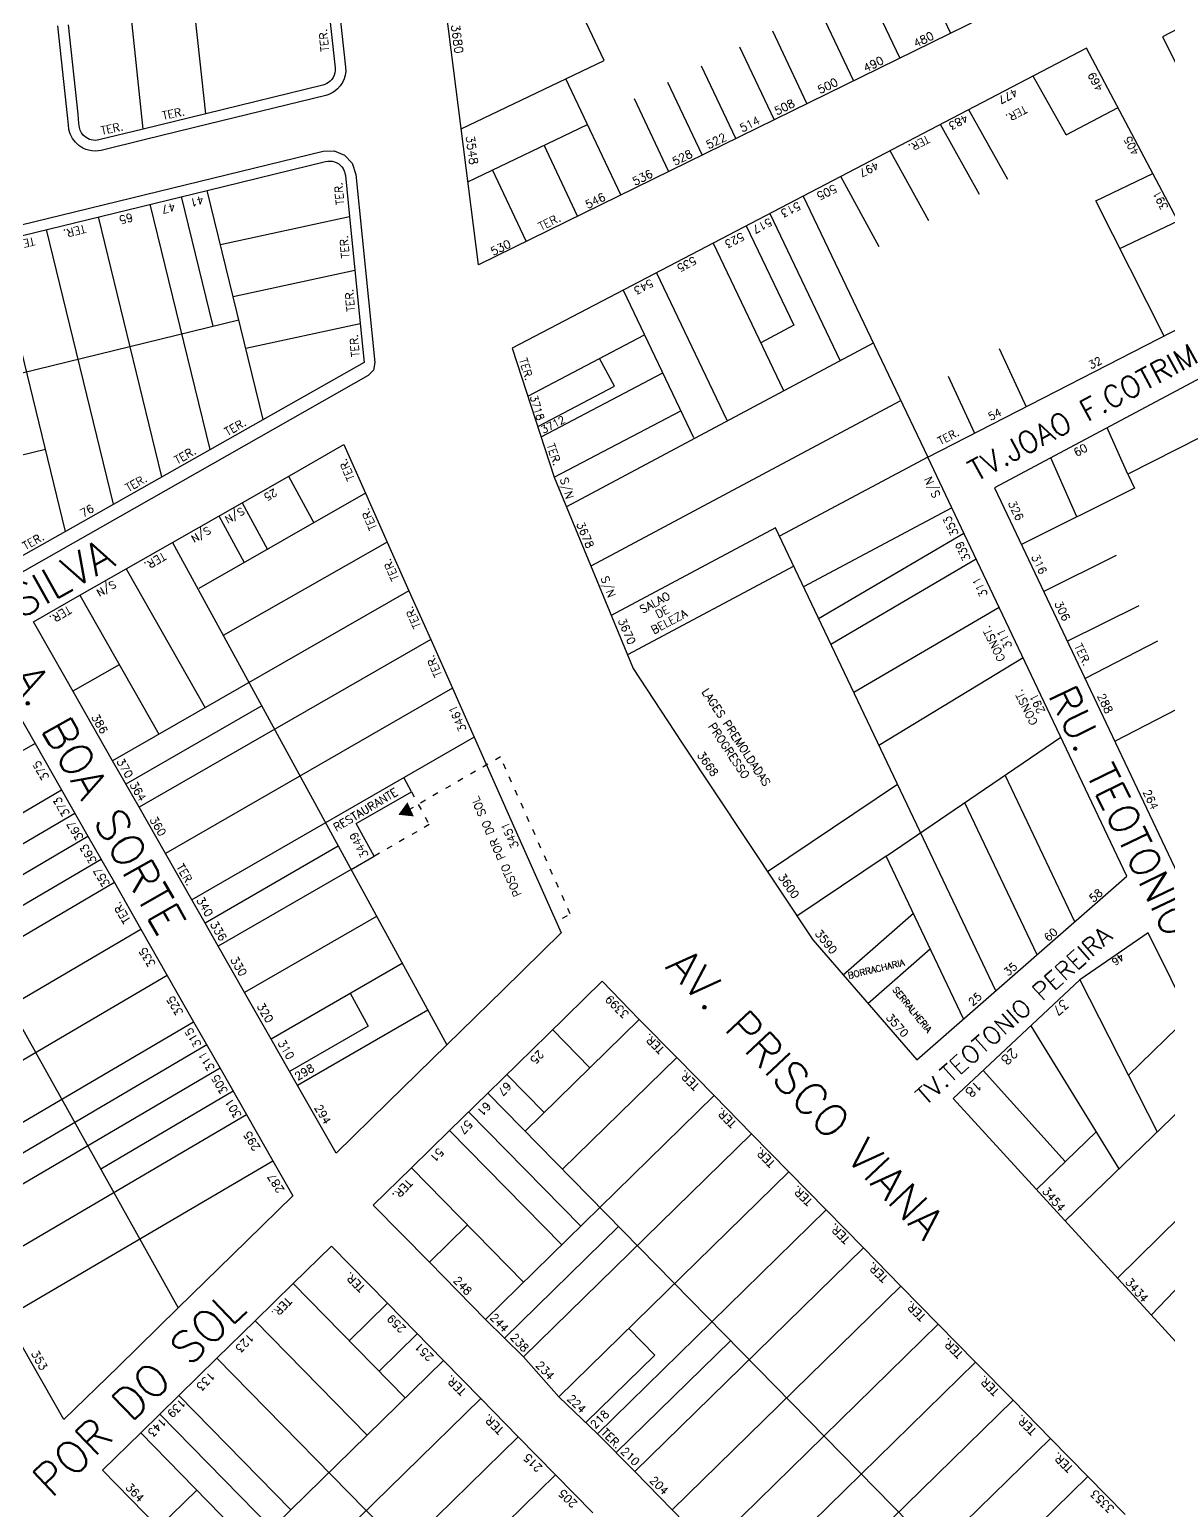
# Model space of a CAD drawing. Extents: x 714896 to 749292, y 8417558 to 8447149.
# Drawn here: x 736985.9 to 737199.3, y 8427139.5 to 8427417.1 of the extents above; entities that cross this region are included whole.
import ezdxf

# ---------------------------------------------------------------- set-up
doc = ezdxf.new("R2010")
doc.units = 0
doc.header["$MEASUREMENT"] = 0
doc.linetypes.add('ACAD_ISO03W100', pattern=[30, 12, -18])
for name, color, linetype in [('LOTE', 7, 'CONTINUOUS'), ('MEIO_FIO', 24, 'CONTINUOUS'), ('NUM-PORTA', 7, 'CONTINUOUS'), ('QUADRA', 6, 'CONTINUOUS'), ('TEXTO', 7, 'CONTINUOUS'), ('TEXTODERUA', 3, 'CONTINUOUS')]:
    doc.layers.add(name, color=color, linetype=linetype)
doc.styles.add('ROMANS', font='ROMANS.SHX', dxfattribs={"height": 1.5})

msp = doc.modelspace()

# ---------------------------------------------------------------- hatches: boundary and pattern name
at = {"layer": 'LOTE'}
h = msp.add_hatch(color=7, dxfattribs=at)
h.paths.add_polyline_path([(737056.72, 8427272.27), (737055.01, 8427269.92), (737057.91, 8427269.61)])
h.paths.add_polyline_path([(737055.59, 8427267.77), (737053.8, 8427271.78), (737053.12, 8427271.47), (737054.9, 8427267.46)], flags=9)

# ---------------------------------------------------------------- linework, layer by layer
at = {"layer": 'LOTE', "color": 7}
for p, q in [((737066.8, 8427398.51, 512.09), (737093.55, 8427411.32, 514.99)), ((737180.12, 8427397.39, 518.08), (737173.92, 8427408.39, 516.2)), ((737180.12, 8427397.39, 518.73), (737189.84, 8427402.47, 518.73)), ((737169.18, 8427388.98, 517.84), (737161.86, 8427402.08, 516.2)), ((737068.03, 8427388.58, 512.09), (737090.43, 8427399.31, 514.52)), ((737163.86, 8427386.2, 517.84), (737156.54, 8427399.3, 516.2)), ((737154.37, 8427381.24, 517.75), (737147.12, 8427394.37, 516.22)), ((737145.07, 8427376.38, 517.69), (737137.91, 8427389.56, 516.24)), ((737185.69, 8427384.98, 518.19), (737196.37, 8427390.09, 518.73)), ((737130.82, 8427385.85, 516.24), (737154.18, 8427336.96, 519.14)), ((737198.46, 8427359.65, 519.42), (737185.69, 8427384.98, 518.19)), ((737120.18, 8427380.29, 516.24), (737129.07, 8427361.69, 517.35)), ((737124.61, 8427382.61, 516.24), (737137.8, 8427355.02, 517.88)), ((737190.19, 8427376.05, 518.18), (737201.06, 8427381.25, 518.73)), ((737113.98, 8427377.05, 516.24), (737127.16, 8427349.46, 517.88)), ((737103.35, 8427371.49, 516.24), (737116.53, 8427343.9, 517.88)), ((737097.14, 8427368.25, 516.24), (737110.33, 8427340.65, 517.88)), ((737129.07, 8427361.69, 883.46), (737122.89, 8427358.4, 768.03)), ((737079.26, 8427348.4), (737101.13, 8427359.9, 0.41)), ((737143.98, 8427358.31, 1074), (737086.5, 8427327.64)), ((737095.53, 8427350.28, 517.69), (737092.7, 8427355.47, 517.12)), ((737167.58, 8427357.31, 518.5), (737172.61, 8427346.41, 519.42)), ((737081.74, 8427340.79), (737104.53, 8427352.78, 0.42)), ((737081.12, 8427342.7), (737095.53, 8427350.28, 517.69)), ((737157.99, 8427352.11, 518.51), (737162.95, 8427341.45, 519.42)), ((737148.95, 8427347.43, 1081.52), (737091.07, 8427316.54)), ((737218.51, 8427347.42, 517.55), (737191.66, 8427333.74, 517.75)), ((737084.21, 8427333.19, 516.81), (737107.93, 8427345.66, 517.25)), ((737191.66, 8427333.74, 517.75), (737187.81, 8427342.46, 517.63)), ((737154.18, 8427336.96, 518.87), (737126.41, 8427322.14)), ((737182.1, 8427325.75, 517.78), (737177.23, 8427336.81, 517.63)), ((737191.66, 8427333.74, 517.75), (737192.88, 8427331.11, 517.76)), ((737192.88, 8427331.11, 517.76), (737171.71, 8427320.59, 518.74)), ((737158.68, 8427327.48, 1037.74), (737130.91, 8427312.66, 518.87)), ((737125.66, 8427323.72, 575.19), (737094.87, 8427307.3)), ((737133.74, 8427306.72, -1.38), (737160.96, 8427322.69)), ((737129.08, 8427316.53, 582.17), (737097.92, 8427299.9)), ((737136.02, 8427301.92, 517.49), (737163.24, 8427317.89, 518.87)), ((737175.89, 8427311.79, 518.74), (737189.52, 8427318.58, 517.93)), ((737140.31, 8427292.88, 517.49), (737167.53, 8427308.86, 518.87)), ((737180.3, 8427302.47, 518.74), (737193.77, 8427309.12, 517.96)), ((737183.62, 8427295.47, 518.74), (737197.28, 8427302.52, 517.95)), ((737145.01, 8427282.99, 517.35), (737172.04, 8427299.37, 518.87)), ((737189.21, 8427283.73, 518.74), (737202.87, 8427290.79, 517.95)), ((737146.4, 8427262.16, 516.64), (737179.12, 8427284.47, 518.87)), ((737182.69, 8427238.97, 515.24), (737197.18, 8427210.47, 515.04)), ((737173.51, 8427230.37, 515.99), (737190, 8427203.53, 514.65)), ((737203.21, 8427232.2, 515.12), (737191.76, 8427221.13, 515.24)), ((737164.57, 8427222.01, 515.99), (737179.95, 8427204.94, 515.37)), ((737208.51, 8427221.43, 515.12), (737179.93, 8427193.8, 515.42)), ((737185.71, 8427210.51, 515.3), (737174.53, 8427199.7, 515.42)), ((737215.13, 8427208.13, 515.12), (737189.73, 8427183.07, 515.42)), ((737056.32, 8427160.63, 508.78), (737035.32, 8427182.06, 508.78)), ((737049.17, 8427153.63, 508.78), (737028.18, 8427175.06, 508.78)), ((737098.01, 8427089.48, 508.78), (737021.04, 8427168.06, 508.78)), ((737034.89, 8427139.63, 508.78), (737013.89, 8427161.06, 508.78)), ((737031.32, 8427136.13, 508.78), (737010.32, 8427157.56, 508.78)), ((737027.74, 8427132.63, 508.78), (737006.75, 8427154.07, 508.78))]:
    msp.add_line(p, q, dxfattribs=at)
for points in [[(737018.93, 8427401.3), (737006.37, 8427517.01)], [(737007.19, 8427398.43), (737005.05, 8427419.23)], [(737020.3, 8427361.49), (737014.37, 8427385.78)], [(737029.72, 8427344), (737019.23, 8427386.96)], [(737019.77, 8427338.37), (737008.54, 8427384.35)], [(737010.73, 8427333.26), (736998.83, 8427381.98)], [(737021.71, 8427376.79), (737045.87, 8427382.03)], [(737001.68, 8427328.14), (736989.11, 8427379.61)], [(736992.64, 8427323.02), (736979.4, 8427377.24)], [(737024.09, 8427367.07), (737046.88, 8427372.02)], [(736963.79, 8427347.69), (737025.16, 8427362.68)], [(737026.46, 8427357.35), (737047.89, 8427362)], [(736988.89, 8427338.38), (736971.68, 8427334.17)]]:
    msp.add_lwpolyline(points, dxfattribs=at)
at = {"layer": 'LOTE', "color": 7, "flags": 128}
for points in [[(737093.55, 8427411.32), (737081.93, 8427435.93)], [(737158.46, 8427416.48), (737152.05, 8427430.04)], [(737148.94, 8427411.8), (737142.53, 8427425.36)], [(737140.25, 8427407.53), (737133.85, 8427421.09)], [(737131.55, 8427403.26), (737125.15, 8427416.82)], [(737125.39, 8427400.23), (737118.98, 8427413.79)], [(737096.67, 8427386.12), (737086.38, 8427407.89)], [(737118.21, 8427396.7), (737111.8, 8427410.26)], [(737111.92, 8427393.61), (737105.52, 8427407.18)], [(737105.64, 8427390.53), (737099.23, 8427404.09)], [(737088.59, 8427382.15), (737082.32, 8427395.43)], [(737078.98, 8427377.43), (737072.66, 8427390.8)]]:
    msp.add_lwpolyline(points, dxfattribs=at)
at = {"layer": 'LOTE', "color": 7}
for points, elevation in [([(737034.42, 8427333.37), (737039.18, 8427324.63)], 509.53), ([(737048.89, 8427330.17), (737017.63, 8427312.33)], 509.53), ([(737025.73, 8427328.41), (737030.5, 8427319.67)], 509.53), ([(737021.39, 8427325.93), (737026.15, 8427317.2)], 509.53), ([(737012.7, 8427320.97), (737064.08, 8427226.78)], 509.53), ([(737052.95, 8427321.03), (737022.23, 8427303.5)], 509.53), ([(737004.02, 8427316.02), (737018.84, 8427289.99)], 509.53), ([(736995.33, 8427311.06), (737010.16, 8427285.01)], 509.53), ([(737057.01, 8427311.89), (737001.49, 8427280.03)], 509.53), ([(737061.07, 8427302.76), (737006.44, 8427271.34)], 509.53), ([(737002.74, 8427298.04), (736994.07, 8427293.07)], 509.53), ([(737065.13, 8427293.62), (737011.38, 8427262.65)], 509.53), ([(737029.42, 8427290.32), (737003.96, 8427275.68)], 509.53), ([(736952.78, 8427286.77), (737013.8, 8427177.52)], 508.56), ([(736986.99, 8427283.27), (736962.53, 8427269.31)], 508.56), ([(737069.2, 8427284.48), (737016.33, 8427253.96)], 509.53), ([(736941.93, 8427245.19), (736991.94, 8427274.58)], 508.56), ([(736970.02, 8427255.9), (736994.41, 8427270.23)], 508.56), ([(736946.87, 8427236.5), (736996.88, 8427265.89)], 508.56), ([(737043.77, 8427264.03), (737018.8, 8427249.61)], 509.53), ([(736999.35, 8427261.54), (736949.34, 8427232.15)], 508.56), ([(737046.16, 8427259.64), (737021.27, 8427245.27)], 509.53), ([(737001.83, 8427257.2), (736951.82, 8427227.8)], 508.56), ([(737050.95, 8427250.85), (737026.22, 8427236.58)], 509.53), ([(736956.76, 8427219.11), (737006.77, 8427248.5)], 508.56), ([(737055.74, 8427242.07), (737031.17, 8427227.88)], 509.53), ([(737011.72, 8427239.81), (736961.71, 8427210.42)], 508.56), ([(737046, 8427236.45), (737049.35, 8427230.3)], 509.53), ([(737060.53, 8427233.29), (737036.11, 8427219.19)], 509.53), ([(736966.66, 8427201.73), (737016.67, 8427231.12)], 508.56), ([(737049.35, 8427230.3), (737034.63, 8427221.8)], 509.53), ([(737100.15, 8427231.56), (737078.75, 8427210.6)], 507.15), ([(737083.9, 8427229.64), (737090.9, 8427222.5)], 507.15), ([(737019.14, 8427226.78), (736969.13, 8427197.39)], 508.56), ([(737021.61, 8427222.43), (736971.6, 8427193.04)], 508.56), ([(737107.15, 8427224.42), (737085.75, 8427203.46)], 507.15), ([(737075.33, 8427221.25), (737082.32, 8427214.1)], 507.15), ([(737024.09, 8427218.09), (736999.28, 8427203.51)], 508.56), ([(737114.15, 8427217.28), (737071.32, 8427175.32)], 507.15), ([(737071.75, 8427217.75), (737169.73, 8427117.74)], 507.15), ([(736976.55, 8427184.35), (737026.56, 8427213.74)], 508.56), ([(737068.18, 8427214.25), (737089.18, 8427192.83)], 507.15), ([(737064.61, 8427210.75), (737085.61, 8427189.33)], 507.15), ([(737121.15, 8427210.14), (737078.43, 8427168.29)], 507.15), ([(736981.5, 8427175.66), (737031.51, 8427205.05)], 508.56), ([(737057.47, 8427203.75), (737078.47, 8427182.33)], 507.15), ([(737128.15, 8427203), (737085.08, 8427160.82)], 507.15), ([(737135.15, 8427195.86), (737092.29, 8427153.9)], 507.15), ([(737067.97, 8427193.04), (737060.82, 8427186.04)], 507.15), ([(737096.25, 8427192.74), (737074.88, 8427171.81)], 507.15), ([(737142.15, 8427188.72), (737099.34, 8427146.8)], 507.15), ([(737149.15, 8427181.58), (737106.3, 8427139.62)], 507.15), ([(737045.82, 8427171.34), (737052.96, 8427178.34)], 508.78), ([(737051.42, 8427165.63), (737058.56, 8427172.63)], 508.78), ([(737098.17, 8427173.64), (737103.06, 8427168.64)], 507.15), ([(737156.15, 8427174.44), (737113.29, 8427132.47)], 507.15), ([(737117.24, 8427171.32), (737095.81, 8427150.35)], 507.15), ([(737020.6, 8427125.64), (737063.46, 8427167.62)], 508.78), ([(737103.06, 8427168.64), (737090.13, 8427155.98)], 507.15), ([(737163.15, 8427167.3), (737120.29, 8427125.33)], 507.15), ([(737027.6, 8427118.49), (737070.46, 8427160.48)], 508.78), ([(737170.15, 8427160.16), (737127.29, 8427118.19)], 507.15), ([(737034.6, 8427111.35), (737077.46, 8427153.34)], 508.78), ([(737177.16, 8427153.01), (737155.72, 8427132.03)], 507.15), ([(737041.59, 8427104.21), (737084.45, 8427146.19)], 508.78), ([(737184.16, 8427145.87), (737162.72, 8427124.89)], 507.15), ([(737010.1, 8427136.35), (737017.25, 8427143.35)], 508.78)]:
    msp.add_lwpolyline(points, dxfattribs=dict(at, elevation=elevation))
at = {"layer": 'LOTE', "color": 7, "linetype": 'CONTINUOUS', "flags": 128}
for points in [[(737166.91, 8427236.9), (737125.66, 8427323.72)], [(737181.72, 8427249.87), (737168.67, 8427277.34)], [(737174.65, 8427243.68), (737161.11, 8427272.18)], [(737160.9, 8427231.64), (737146.4, 8427262.16)], [(737142.98, 8427234.55), (737154.66, 8427244.78)]]:
    msp.add_lwpolyline(points, dxfattribs=at)
at = {"layer": 'LOTE', "color": 7, "linetype": 'ACAD_ISO03W100', "ltscale": 0.09, "elevation": 509.53}
for points in [[(737085.77, 8427250.51), (737087.21, 8427251.34), (737074.13, 8427280.76), (737056.55, 8427270.61)], [(737057.46, 8427274.24), (737060.81, 8427268.09), (737050.49, 8427262.14)]]:
    msp.add_lwpolyline(points, dxfattribs=at)
at = {"layer": 'LOTE', "color": 7, "ltscale": 0.1, "elevation": 509.53}
for points in [[(737057.46, 8427274.24), (737056.02, 8427276.88)], [(737047.14, 8427268.28), (737057.46, 8427274.24)], [(737050.49, 8427262.14), (737047.14, 8427268.28)], [(737046.16, 8427259.64), (737050.49, 8427262.14)]]:
    msp.add_lwpolyline(points, dxfattribs=at)
at = {"layer": 'LOTE', "color": 7, "linetype": 'CONTINUOUS', "flags": 128}
for points, elevation in [([(737148.51, 8427275.62), (737124.15, 8427259.25)], 516.64), ([(737146.4, 8427262.16), (737129.68, 8427250.91)], 516.64), ([(737138.31, 8427239.92), (737151.48, 8427251.46)], 516.64), ([(737196.06, 8427176.15), (737219.08, 8427200.18)], 515.42)]:
    msp.add_lwpolyline(points, dxfattribs=dict(at, elevation=elevation))
at = {"layer": 'MEIO_FIO'}
msp.add_lwpolyline([(737043.7, 8427423.29), (737045.14, 8427410.03), (737045.16, 8427409.25), (737045.07, 8427408.58), (737044.86, 8427407.86), (737044.56, 8427407.18), (737044.14, 8427406.54), (737043.63, 8427405.97), (737043.14, 8427405.55), (737042.63, 8427405.22), (737041.99, 8427404.92), (737041.41, 8427404.73), (737019.41, 8427399.36), (737007.66, 8427396.49), (736999.35, 8427394.46), (736998.84, 8427394.37), (736998.27, 8427394.33), (736997.6, 8427394.37), (736996.96, 8427394.49), (736996.49, 8427394.64), (736995.91, 8427394.89), (736995.14, 8427395.39), (736994.51, 8427395.97), (736993.96, 8427396.7), (736993.54, 8427397.55), (736993.31, 8427398.36), (736993.2, 8427399.25), (736993.02, 8427401.02), (736991.26, 8427417.78)], dxfattribs=at)
msp.add_lwpolyline([(737049.39, 8427352.27), (736982.24, 8427314.11), (736980.97, 8427313.78), (736979.74, 8427314.12), (736978.83, 8427315.05), (736950.2, 8427365.61), (736949.59, 8427367.43), (736949.7, 8427369.32), (736950.47, 8427370.97), (736951.73, 8427372.21), (736953.36, 8427372.93), (737040.92, 8427394.32), (737043.01, 8427394.38), (737044.95, 8427393.58), (737046.36, 8427392.08), (737047.08, 8427389.96), (737050.64, 8427354.7), (737050.36, 8427353.28), (737049.39, 8427352.27)], close=True, dxfattribs=at)
at = {"layer": 'QUADRA', "color": 6}
msp.add_lwpolyline([(737158.07, 8427467.52), (737177.72, 8427425.94), (737070, 8427373.02), (737063.06, 8427428.09), (737158.07, 8427467.52)], close=True, dxfattribs=at)
at = {"layer": 'QUADRA', "color": 6, "linetype": 'CONTINUOUS'}
for points in [[(737252.1, 8427308.77), (737306.26, 8427201.34), (737360.15, 8427230.41), (737305.35, 8427337.94), (737251.5, 8427443.63), (737198.18, 8427415.73)], [(737209.48, 8427365.3), (737183.94, 8427413.63), (737076.34, 8427357.37), (737084.21, 8427333.19), (737098.98, 8427297.32), (737108.08, 8427283.5), (737132.63, 8427246.46), (737152.15, 8427223.98), (737191.49, 8427258.42), (737158.68, 8427327.48), (737154.18, 8427336.96)], [(737296.31, 8427196.71), (737213.89, 8427356.38), (737166.71, 8427331.2), (737227.66, 8427202.54), (737247.21, 8427171.7), (737296.31, 8427196.71)], [(737195.46, 8427247.76), (737182.69, 8427238.97), (737158.95, 8427216.75), (737216.8, 8427153.46), (737239.24, 8427165.6), (737221.3, 8427195.7), (737195.46, 8427247.76)]]:
    msp.add_lwpolyline(points, close=True, dxfattribs=at)
at = {"layer": 'QUADRA'}
for points in [[(737041.72, 8427423.07), (737043.15, 8427409.9), (737043.15, 8427409.36), (737043.1, 8427408.99), (737042.98, 8427408.54), (737042.8, 8427408.14), (737042.55, 8427407.76), (737042.24, 8427407.41), (737041.94, 8427407.16), (737041.65, 8427406.97), (737041.26, 8427406.78), (737040.87, 8427406.66), (737018.93, 8427401.3), (737007.19, 8427398.43), (736998.93, 8427396.42), (736998.59, 8427396.35), (736998.26, 8427396.33), (736997.85, 8427396.36), (736997.45, 8427396.43), (736997.19, 8427396.51), (736996.85, 8427396.66), (736996.37, 8427396.97), (736996, 8427397.31), (736995.67, 8427397.75), (736995.42, 8427398.27), (736995.28, 8427398.76), (736995.19, 8427399.47), (736995.01, 8427401.23), (736993.25, 8427417.99)], [(736969.68, 8427374.86), (737019.23, 8427386.96), (737041.39, 8427392.38), (737041.78, 8427392.44), (737042.1, 8427392.46), (737042.6, 8427392.42), (737043.06, 8427392.31), (737043.5, 8427392.12), (737043.84, 8427391.91), (737044.14, 8427391.67), (737044.41, 8427391.39), (737044.65, 8427391.06), (737044.81, 8427390.76), (737044.94, 8427390.45), (737045.02, 8427390.16), (737045.09, 8427389.76), (737045.87, 8427382.03), (737047.89, 8427362), (737048.63, 8427354.7), (737048.63, 8427354.7), (736992.64, 8427323.02), (736981.78, 8427316.88)]]:
    msp.add_lwpolyline(points, dxfattribs=at)
at = {"layer": 'QUADRA', "color": 6, "elevation": 509.53}
msp.add_lwpolyline([(737069.2, 8427284.48), (737076.85, 8427267.26), (737085.51, 8427247.78), (737074.62, 8427237.1), (737064.08, 8427226.78), (737053.03, 8427215.96), (737043.35, 8427206.47), (737036.11, 8427219.19), (737031.17, 8427227.88), (737026.22, 8427236.58), (737021.27, 8427245.27), (737018.8, 8427249.61), (737016.33, 8427253.96), (737011.38, 8427262.65), (737006.44, 8427271.34), (737001.49, 8427280.03), (736992.77, 8427295.35), (736986.65, 8427306.1), (736995.33, 8427311.06), (737004.02, 8427316.02), (737012.7, 8427320.97), (737025.73, 8427328.41), (737035.04, 8427333.72), (737044.82, 8427339.31), (737048.89, 8427330.17), (737052.95, 8427321.03), (737057.01, 8427311.89), (737061.07, 8427302.76), (737065.13, 8427293.62), (737069.2, 8427284.48)], close=True, dxfattribs=at)
at = {"layer": 'QUADRA', "color": 6}
for points, elevation in [([(736982.04, 8427291.96), (736986.99, 8427283.27), (736991.94, 8427274.58), (736996.88, 8427265.89), (737001.83, 8427257.2), (737006.77, 8427248.5), (737011.72, 8427239.81), (737016.67, 8427231.12), (737021.61, 8427222.43), (737026.56, 8427213.74), (737031.51, 8427205.05), (737035.23, 8427198.51), (737023.87, 8427187.39), (737013.8, 8427177.52), (737002.51, 8427166.46), (736992.38, 8427156.54), (736992.38, 8427156.54), (736986.44, 8427166.97), (736981.5, 8427175.66)], 508.56), ([(737113.29, 8427132.47), (737106.3, 8427139.62), (737099.34, 8427146.8), (737092.29, 8427153.9), (737085.08, 8427160.82), (737078.43, 8427168.29), (737071.32, 8427175.32), (737060.82, 8427186.04), (737050.32, 8427196.75), (737057.47, 8427203.75), (737064.61, 8427210.75), (737071.75, 8427217.75), (737082.99, 8427228.76), (737093.18, 8427238.74), (737100.15, 8427231.56), (737107.15, 8427224.42), (737114.15, 8427217.28), (737121.15, 8427210.14), (737128.15, 8427203), (737135.15, 8427195.86), (737142.15, 8427188.72), (737149.15, 8427181.58), (737156.15, 8427174.44), (737163.15, 8427167.3), (737170.15, 8427160.16), (737177.16, 8427153.01), (737184.16, 8427145.87), (737184.16, 8427145.87), (737191.16, 8427138.73)], 507.15), ([(737010.1, 8427136.35), (736999.61, 8427147.07), (737006.75, 8427154.07), (737013.89, 8427161.06), (737021.04, 8427168.06), (737028.18, 8427175.06), (737035.32, 8427182.06), (737042.47, 8427189.06), (737052.96, 8427178.34), (737063.46, 8427167.62), (737070.46, 8427160.48), (737077.46, 8427153.34), (737084.45, 8427146.19), (737091.45, 8427139.05)], 508.78)]:
    msp.add_lwpolyline(points, dxfattribs=dict(at, elevation=elevation))

# ---------------------------------------------------------------- texts
at = {"layer": 'NUM-PORTA', "color": 7, "style": 'ROMANS'}
for s, height, rotation, p in [('3680', 1.597, 277.5908, (737064.89, 8427417.94)), ('480', 1.521, 26.3778, (737151.98, 8427413.69)), ('490', 1.521, 26.3778, (737142.6, 8427409.08)), ('500', 1.521, 26.3778, (737134.02, 8427405)), ('469', 1.451, 117.8619, (737187.11, 8427406)), ('477', 1.445, 207.6576, (737170.52, 8427406.11)), ('508', 1.521, 26.3778, (737125.94, 8427401.02)), ('514', 1.521, 26.3778, (737119.43, 8427397.82)), ('483', 1.445, 207.6576, (737161.23, 8427401.26)), ('522', 1.521, 26.3778, (737113.13, 8427394.68)), ('405', 1.451, 117.8619, (737193.87, 8427393.97)), ('528', 1.521, 26.3778, (737106.79, 8427391.56)), ('497', 1.446, 207.6533, (737144.5, 8427392.4)), ('536', 1.521, 26.3778, (737099.34, 8427387.82)), ('546', 1.521, 26.3778, (737090.49, 8427383.47)), ('505', 1.5, 206.4426, (737136.68, 8427388.12)), ('391', 1.451, 117.8619, (737199.27, 8427383.75)), ('513', 1.5, 206.4426, (737129.91, 8427384.86)), ('517', 1.446, 207.6533, (737124.5, 8427381.82)), ('530', 1.521, 26.3778, (737072.77, 8427374.68)), ('523', 1.446, 207.6533, (737119.31, 8427379.1)), ('535', 1.446, 207.6533, (737110.36, 8427374.6)), ('543', 1.446, 207.6533, (737102.27, 8427370.37)), ('32', 1.453, 27.2254, (737184.76, 8427353.42)), ('54', 1.455, 27.242, (737165.96, 8427343.76)), ('09', 1.502, 209.4232, (737183.54, 8427339.57)), ('S/N', 1.505, 115.4591, (737156.6, 8427329.77)), ('326', 1.502, 295.621, (737169.19, 8427328.36)), ('353', 1.505, 115.4591, (737160, 8427322.59)), ('339', 1.505, 115.4591, (737162.25, 8427317.87)), ('316', 1.502, 295.621, (737173.54, 8427318.31)), ('311', 1.505, 115.4591, (737165.44, 8427311.16)), ('306', 1.503, 295.5387, (737177.89, 8427309.55)), ('311', 1.505, 115.4591, (737170.02, 8427301.5)), ('291', 1.506, 115.4643, (737176.19, 8427289.29)), ('288', 1.503, 295.493, (737185.9, 8427292.2)), ('3668', 1.493, 304.8228, (737110.91, 8427281.13)), ('264', 1.503, 295.493, (737194.44, 8427274.18)), ('3449', 1.5, 117.609, (737049.49, 8427262.31, 509.53)), ('3451', 1.5, 113.6952, (737077.63, 8427263.99, 509.53)), ('3600', 1.493, 304.8228, (737126.06, 8427258.27)), ('58', 1.472, 40.9684, (737185.19, 8427253.42)), ('340', 1.5, 300.4574, (737017.12, 8427253.96, 509.53)), ('336', 1.5, 300.4574, (737019.71, 8427249.41, 509.53)), ('3590', 1.493, 309.2205, (737132.95, 8427247.63)), ('60', 1.471, 41.0424, (737176.75, 8427246.07)), ('330', 1.5, 300.4574, (737023.49, 8427242.78, 509.53)), ('35', 1.471, 41.0155, (737169.2, 8427239.6)), ('46', 1.363, 216.614, (737190.36, 8427244.05)), ('3399', 1.5, 135.2491, (737098.33, 8427232.63, 507.15)), ('25', 1.472, 40.9189, (737162.57, 8427233.99)), ('320', 1.5, 300.4574, (737028.44, 8427234.09, 509.53)), ('37', 1.786, 223.0153, (737179.6, 8427235.51)), ('3570', 1.472, 311.146, (737146.26, 8427231.86)), ('315', 1.5, 120.9897, (737018.18, 8427226.85, 508.56)), ('310', 1.5, 300.4574, (737032.37, 8427227.18, 509.53)), ('311', 1.5, 120.9897, (737020.69, 8427222.44, 508.56)), ('28', 1.818, 223.6688, (737169.99, 8427226.32)), ('298', 1.5, 30.4574, (737036.13, 8427220.07, 509.53)), ('305', 1.5, 120.9897, (737023.16, 8427218.09, 508.56)), ('18', 1.82, 223.9262, (737163.28, 8427220.23)), ('301', 1.5, 120.9897, (737025.73, 8427213.58, 508.56)), ('294', 1.5, 300.4574, (737039.24, 8427215.05, 509.53)), ('295', 1.5, 120.9897, (737029.2, 8427207.48, 508.56)), ('287', 1.5, 120.9897, (737033.7, 8427199.57, 508.56)), ('3454', 1.515, 311.1399, (737175.51, 8427199.3)), ('248', 1.5, 313.0898, (737065.22, 8427182.53, 507.15)), ('3434', 1.515, 311.1399, (737191.06, 8427182.29)), ('259', 1.5, 135.4622, (737056.55, 8427173.69, 508.78)), ('244', 1.5, 313.0898, (737072.09, 8427175.6, 507.15)), ('123', 1.5, 225.6989, (737027.06, 8427172.8, 508.78)), ('238', 1.5, 313.0898, (737075.86, 8427171.88, 507.15)), ('353', 1.5, 299.6844, (736986.17, 8427168.98, 1017.12)), ('251', 1.5, 135.4622, (737061.75, 8427168.38, 508.78)), ('234', 1.5, 313.0898, (737080.65, 8427166.66, 507.15)), ('133', 1.5, 225.6989, (737019.74, 8427165.63, 508.78)), ('139', 1.5, 225.6989, (737014.28, 8427160.56, 508.78)), ('143', 1.5, 225.6989, (737010.65, 8427157, 508.78)), ('215', 1.5, 135.4622, (737082.11, 8427147.61, 508.78)), ('364', 1.5, 313.5475, (737003.81, 8427143.75, 508.78)), ('205', 1.5, 135.4622, (737088.66, 8427140.91, 508.78))]:
    msp.add_text(s, height=height, rotation=rotation, dxfattribs=at).set_placement(p)
at = {"layer": 'NUM-PORTA', "style": 'ROMANS'}
for s, height, rotation, p in [('3548', 1.595, 277.6841, (737067.65, 8427397.1)), ('41', 1.5, 194.0364, (737018.36, 8427385.94)), ('47', 1.5, 194.0364, (737013.05, 8427384.65)), ('65', 1.5, 194.0364, (737005.09, 8427382.7)), ('3718', 1.4, 286.959, (737079.65, 8427348.31, -0.01)), ('3712', 1.4, 27.633, (737082.18, 8427341.32, -0.01)), ('25', 1.4, 210.3874, (737031.76, 8427331.1, 509.53)), ('76', 1.5, 29.5372, (736995.95, 8427325.6)), ('S/N', 1.4, 210.3874, (737025.66, 8427327.62, 509.53)), ('3678', 1.494, 293.0788, (737088.34, 8427324.43, -0.01)), ('S/N', 1.4, 210.3874, (737019.35, 8427324.02, 509.53)), ('S/N', 1.4, 210.3874, (737001.62, 8427313.9, 509.53)), ('3670', 1.494, 293.0788, (737096.13, 8427306.37, -0.01)), ('386', 1.5, 300.4574, (736997.44, 8427288.24, 509.53)), ('3461', 1.5, 113.6952, (737067.82, 8427285.88, 509.53)), ('370', 1.5, 300.4574, (737002.16, 8427279.95, 509.53)), ('375', 1.5, 120.9897, (736989.69, 8427276.91, 508.56)), ('364', 1.5, 300.4574, (737004.64, 8427275.59, 509.53)), ('373', 1.5, 120.9897, (736993.55, 8427270.12, 508.56)), ('360', 1.5, 300.4574, (737008.37, 8427269.04, 509.53)), ('367', 1.5, 120.9897, (736996.09, 8427265.66, 508.56)), ('363', 1.5, 120.9897, (736998.58, 8427261.28, 508.56)), ('357', 1.5, 120.9897, (737001.06, 8427256.93, 508.56)), ('335', 1.5, 120.9897, (737009.6, 8427241.92, 508.56)), ('325', 1.5, 120.9897, (737014.78, 8427232.83, 508.56)), ('25', 1.5, 226.496, (737081.34, 8427225.94, 1014.31)), ('67', 1.5, 226.496, (737075.26, 8427219.98, 1014.31)), ('61', 1.5, 226.496, (737071.43, 8427216.23, 1014.31)), ('57', 1.5, 226.496, (737067.96, 8427212.83, 1014.31)), ('51', 1.5, 226.496, (737062.6, 8427207.58, 1014.31)), ('224', 1.5, 315.2491, (737086.53, 8427160.35, 507.15)), ('218', 1.5, 44.0181, (737091.86, 8427154.73, 507.15)), ('210', 1.5, 315.2491, (737096.56, 8427150.46, 507.15)), ('204', 1.5, 315.2491, (737101.97, 8427145.04, 507.15)), ('3353', 1.5, 135.2491, (737189.24, 8427139.91, 507.15))]:
    msp.add_text(s, height=height, rotation=rotation, dxfattribs=at).set_placement(p)
at = {"layer": 'TEXTO', "style": 'ROMANS'}
for s, height, rotation, p in [('TER.', 1.5, 95.4349, (737042.02, 8427413.06)), ('TER.', 1.5, 11.6791, (737010.97, 8427400.2)), ('TER.', 1.445, 207.8753, (737172.25, 8427402.91)), ('TER.', 1.5, 11.6791, (736999.46, 8427397.39)), ('TER.', 1.446, 207.6613, (737154.03, 8427397.32)), ('TER.', 1.5, 94.6962, (737044.85, 8427384.28)), ('TER.', 1.5, 194.0364, (736996.24, 8427380.54)), ('TER.', 1.525, 26.405, (737081.73, 8427379.37)), ('TER.', 1.5, 194.0364, (736986.71, 8427378.21)), ('TER.', 1.5, 94.6962, (737045.86, 8427374.32)), ('TER.', 1.5, 94.6962, (737046.87, 8427364.3)), ('TER.', 1.5, 94.6962, (737047.73, 8427355.79)), ('TER.', 1.494, 286.959, (737077.64, 8427355.25, 0)), ('TER.', 1.5, 29.5372, (737022.99, 8427340.9)), ('TER.', 1.465, 27.3981, (737156.55, 8427339.2)), ('TER.', 1.5, 29.5372, (737013.6, 8427335.59)), ('TER.', 1.494, 289.1672, (737082.76, 8427339.22, -0.01)), ('TER.', 1.5, 113.6952, (737046.91, 8427332.94, 509.53)), ('TER.', 1.5, 29.5372, (737004.43, 8427330.4)), ('S/N', 1.494, 286.959, (737085.27, 8427332.88, -0.01)), ('TER.', 1.5, 113.6952, (737051.04, 8427323.67, 509.53)), ('TER.', 1.5, 29.5372, (736985.15, 8427319.49)), ('TER.', 1.5, 210.3874, (737010.89, 8427319.2, 509.53)), ('TER.', 1.5, 113.6952, (737055.18, 8427314.19, 509.53)), ('S/N', 1.494, 291.1723, (737092.89, 8427314.3, -0.01)), ('SALAO', 1.494, 28.1058, (737100.73, 8427307.59, -131.87)), ('TER.', 1.5, 210.3874, (736993.15, 8427309.14, 509.53)), ('TER.', 1.5, 113.6952, (737059.3, 8427305.25, 509.53)), ('BELEZA', 1.494, 28.1058, (737102.87, 8427303.74, -131.87)), ('DE', 1.494, 28.1058, (737103.67, 8427306.71, -95.91)), ('CONST.', 1.498, 115.5581, (737168.75, 8427299.08)), ('TER.', 1.5, 113.6952, (737063.26, 8427296.13, 509.53)), ('TER.', 1.503, 295.5142, (737181.6, 8427301.53)), ('LAGES PREMOLDADAS', 1.5025, 303.4666, (737111.76, 8427292.99)), ('CONST.', 1.5, 115.6335, (737174.82, 8427287.15)), ('PROGRESSO', 1.5, 303.568, (737113, 8427286.52)), ('RESTAURANTE', 1.5, 30.8636, (737043.41, 8427266.74, 1019.06)), ('POSTO POR DO SOL', 1.5, 113.6952, (737078.12, 8427254.96, 509.53)), ('TER.', 1.5, 300.4574, (737013.37, 8427260.15, 509.53)), ('TER.', 1.5, 120.9897, (737004.93, 8427250.13, 508.56)), ('BORRACHARIA', 1.2, 13.5378, (737139.39, 8427239.15)), ('SERRALHERIA', 1.2, 309.1162, (737147.48, 8427237.1)), ('TER.', 1.5, 135.2491, (737104.97, 8427226.05, 507.15)), ('TER.', 1.5, 135.2491, (737111.55, 8427219.2, 507.15)), ('TER.', 1.5, 135.2491, (737118.46, 8427212.17, 507.15)), ('TER.', 1.5, 135.2491, (737125.73, 8427204.78, 507.15)), ('TER.', 1.5, 226.496, (737056.7, 8427201.76, 1014.31)), ('TER.', 1.5, 135.2491, (737132.73, 8427197.57, 507.15)), ('TER.', 1.5, 135.2491, (737139.72, 8427190.47, 507.15)), ('TER.', 1.5, 135.2491, (737146.84, 8427183.22, 507.15)), ('TER.', 1.5, 135.4622, (737048.92, 8427181.37, 508.78)), ('TER.', 1.5, 225.6989, (737034.09, 8427179.63, 508.78)), ('TER.', 1.5, 135.2491, (737153.92, 8427175.94, 507.15)), ('TER.', 1.5, 135.2491, (737160.9, 8427168.98, 507.15)), ('TER.', 1.5, 135.4622, (737067.84, 8427162.04, 508.78)), ('TER.', 1.5, 135.2491, (737167.67, 8427161.95, 507.15)), ('TER.', 1.5, 135.4622, (737074.89, 8427154.74, 508.78)), ('TER.', 1.5, 135.2491, (737174.68, 8427154.6, 507.15)), ('TER.', 1.5, 315.2491, (737092.91, 8427153.98, 507.15)), ('TER.', 1.5, 135.2491, (737181.52, 8427147.57, 507.15))]:
    msp.add_text(s, height=height, rotation=rotation, dxfattribs=at).set_placement(p)
at = {"layer": 'TEXTODERUA', "style": 'ROMANS'}
for s, height, rotation, p in [('TV.JOAO F.COTRIM', 4, 28.2835, (737163.2, 8427332.3)), ('RU.  EMILIANO A. BOA SORTE', 6, 299.5669, (736952.09, 8427349.27)), ('RU. I - MIZAEL CARDOSO   E SILVA', 6, 29.2158, (736866.54, 8427240.8)), ('RU. TEOTONIO PEREIRA', 5.5, 295.831, (737176.66, 8427292.38)), ('TV.TEOTONIO PEREIRA', 3.3, 41.7904, (737153.78, 8427215.32)), ('AV. PRISCO VIANA', 6, 313.3502, (737104.9, 8427241.31)), ('RU. H - POR DO SOL', 6, 43.765, (736962.38, 8427115.19))]:
    msp.add_text(s, height=height, rotation=rotation, dxfattribs=at).set_placement(p)

doc.saveas('drawing.dxf')
